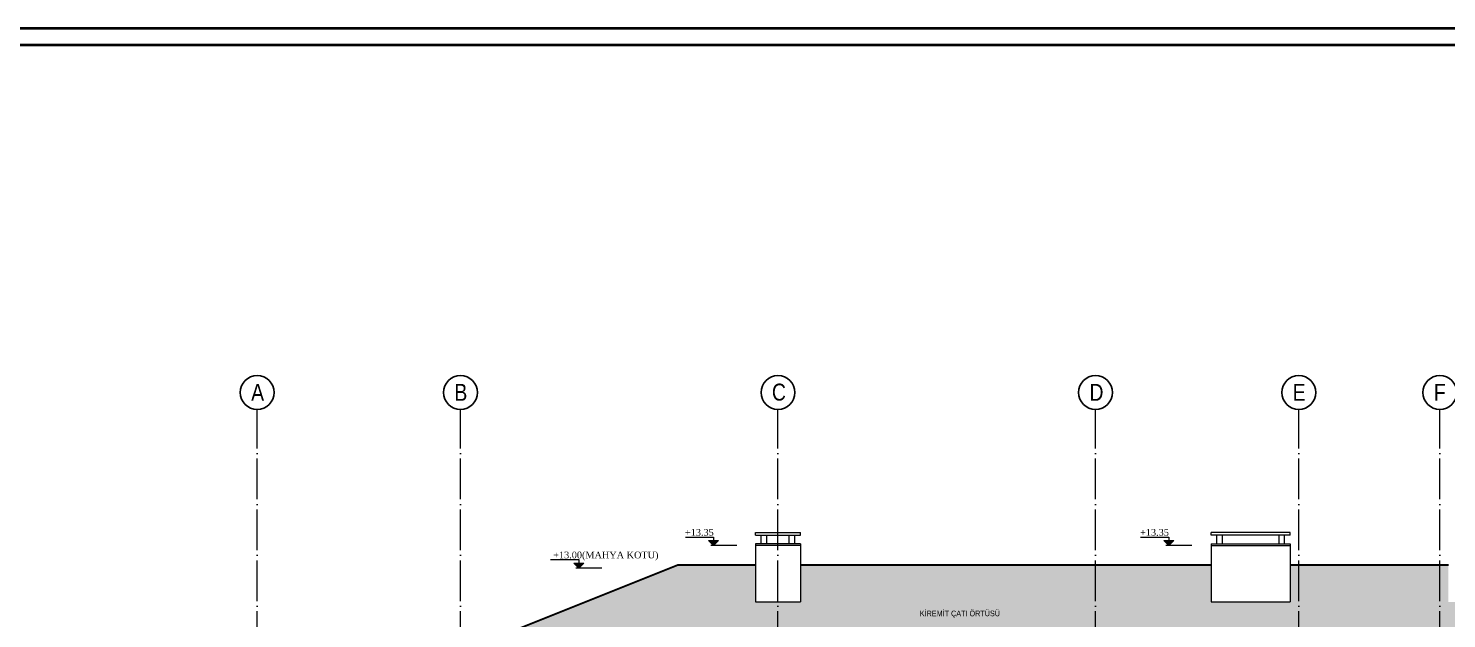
# Model space of a CAD drawing. Header units: millimetres. Extents: x 11587 to 81192, y -36083 to -25300.
# Drawn here: x 48921 to 51434, y -26345 to -25300 of the extents above; entities that cross this region are included whole.
import ezdxf

# ---------------------------------------------------------------- set-up
doc = ezdxf.new("R2010")
doc.units = ezdxf.units.MM
doc.linetypes.add('AKS', pattern=[30, 24, -3, 0, -3])
for name, color, linetype, lineweight in [('rtm-aks balon', 20, 'Continuous', 25), ('rtm-aks balon yazı', 7, 'Continuous', 20), ('rtm-aks yeni', 7, 'AKS', 20), ('rtm-antet-02', 140, 'Continuous', 40), ('rtm-cephe-03', 241, 'Continuous', 30), ('rtm-cephe-04', 33, 'Continuous', 25), ('rtm-kesit katmanı-05', 153, 'Continuous', 20), ('rtm-mhl-yazı-malzeme', 253, 'Continuous', 13), ('rtm-sembol kot yazı', 7, 'Continuous', 20), ('rtm-symbol lvl', 242, 'Continuous', 20)]:
    doc.layers.add(name, color=color, linetype=linetype, lineweight=lineweight)
doc.styles.add('AKSYAZI', font='ARIALN.TTF')
doc.styles.get("Standard").update_dxf_attribs({"font": 'arial.ttf'})
doc.styles.add('VAZ-OLCU', font='times.ttf', dxfattribs={"height": 60})

msp = doc.modelspace()

# ---------------------------------------------------------------- hatches: boundary and pattern name
at = {"layer": 'rtm-cephe-04'}
h = msp.add_hatch(dxfattribs=at)
h.set_pattern_fill('AR-RSHKE', color=256, scale=0.15, style=0)
h.set_pattern_definition([(0, (6000, -2946.85), (97.155, 45.72), [22.86, -19.05, 26.67, -11.43, 34.29, -15.24]), (0, (6022.86, -2944.947), (97.155, 45.72), [19.05, -72.39, 15.24, -22.86]), (0, (6068.58, -2949.71), (97.155, 45.72), [11.43, -118.11]), (90, (6000, -2946.852), (-32.385, 45.72), [43.815, -139.065]), (90, (6022.86, -2946.852), (-32.385, 45.72), [42.8625, -140.0175]), (90, (6041.91, -2946.852), (-32.385, 45.72), [40.005, -142.875]), (90, (6068.58, -2949.71), (-32.385, 45.72), [43.815, -139.065]), (90, (6080.01, -2949.71), (-32.385, 45.72), [43.815, -139.065]), (90, (6114.3, -2946.852), (-32.385, 45.72), [41.91, -140.97])])
h.paths.add_polyline_path([(50289.09, -26249.14), (50289.09, -26315.03), (50209.09, -26315.03), (50209.09, -26249.14), (50071.59, -26249.14), (49616.97, -26430.99), (53891.22, -26430.99), (53436.59, -26249.14), (53299.09, -26249.14), (53299.09, -26315.03), (53219.09, -26315.03), (53219.09, -26249.14), (52486.59, -26249.14), (52486.59, -26315.03), (52201.59, -26315.03), (52201.59, -26249.14), (51551.59, -26249.14), (51551.59, -26315.03), (51436.59, -26315.03), (51436.59, -26249.14), (51156.59, -26249.14), (51156.59, -26315.03), (51016.59, -26315.03), (51016.59, -26249.14)])
at = {"layer": 'rtm-symbol lvl'}
for points in [[(50143.9, -26206.19), (50135.06, -26215.03), (50126.22, -26206.19)], [(50143.9, -26206.19), (50135.06, -26215.03), (50126.22, -26206.19)], [(50950.17, -26206.19), (50941.33, -26215.03), (50932.49, -26206.19)], [(50950.17, -26206.19), (50941.33, -26215.03), (50932.49, -26206.19)], [(49905.06, -26246.19), (49896.22, -26255.03), (49887.38, -26246.19)], [(49905.06, -26246.19), (49896.22, -26255.03), (49887.38, -26246.19)]]:
    msp.add_hatch(color=256, dxfattribs=at).paths.add_polyline_path(points)

# ---------------------------------------------------------------- linework, layer by layer
at = {"layer": 'rtm-aks balon'}
for centre in [(49326.59, -25944.16), (49686.59, -25944.16), (50249.09, -25944.16), (50811.59, -25944.16), (51171.59, -25944.16), (51421.59, -25944.16)]:
    msp.add_circle(centre, 30, dxfattribs=at)
at = {"layer": 'rtm-aks yeni', "ltscale": 3}
for p, q in [((49326.59, -27755.03), (49326.59, -25974.16)), ((49686.59, -27755.03), (49686.59, -25974.16)), ((50249.09, -27755.03), (50249.09, -25974.16)), ((50811.59, -27755.03), (50811.59, -25974.16)), ((51171.59, -27755.03), (51171.59, -25974.16)), ((51421.59, -27755.03), (51421.59, -25974.16))]:
    msp.add_line(p, q, dxfattribs=at)
at = {"layer": 'rtm-antet-02'}
msp.add_lwpolyline([(48726.59, -25299.55), (48726.59, -28299.55), (57226.59, -28299.55), (57226.59, -25299.55), (48726.59, -25299.55)], dxfattribs=at)
msp.add_lwpolyline([(48756.59, -25329.55), (48756.59, -28269.55), (57196.59, -28269.55), (57196.59, -25329.55)], close=True, dxfattribs=at)
at = {"layer": 'rtm-cephe-03'}
for points in [[(49616.97, -26430.99), (50071.59, -26249.14), (50209.09, -26249.14)], [(50289.09, -26249.14), (51016.59, -26249.14)], [(51156.59, -26249.14), (51436.59, -26249.14)]]:
    msp.add_lwpolyline(points, dxfattribs=at)
at = {"layer": 'rtm-kesit katmanı-05'}
for points in [[(50209.09, -26192.03), (50289.09, -26192.03)], [(50209.09, -26197.03), (50209.09, -26192.03)], [(50209.09, -26197.03), (50289.09, -26197.03)], [(50219.09, -26212.03), (50219.09, -26197.03)], [(50229.09, -26212.03), (50229.09, -26197.03)], [(50269.09, -26212.03), (50269.09, -26197.03)], [(50279.09, -26212.03), (50279.09, -26197.03)], [(50289.09, -26197.03), (50289.09, -26192.03)], [(51156.59, -26192.03), (51016.59, -26192.03)], [(51016.59, -26197.03), (51016.59, -26192.03)], [(51156.59, -26197.03), (51016.59, -26197.03)], [(51026.59, -26212.03), (51026.59, -26197.03)], [(51036.59, -26212.03), (51036.59, -26197.03)], [(51136.59, -26212.03), (51136.59, -26197.03)], [(51146.59, -26212.03), (51146.59, -26197.03)], [(51156.59, -26197.03), (51156.59, -26192.03)], [(50209.09, -26212.03), (50209.09, -26315.03)], [(50289.09, -26212.03), (50209.09, -26212.03)], [(50289.09, -26215.03), (50209.09, -26215.03)], [(50289.09, -26212.03), (50289.09, -26315.03)], [(51016.59, -26212.03), (51016.59, -26315.03)], [(51016.59, -26212.03), (51156.59, -26212.03)], [(51016.59, -26215.03), (51156.59, -26215.03)], [(51156.59, -26212.03), (51156.59, -26315.03)], [(50209.09, -26315.03), (50289.09, -26315.03)], [(51016.59, -26315.03), (51156.59, -26315.03)]]:
    msp.add_lwpolyline(points, dxfattribs=at)
at = {"layer": 'rtm-symbol lvl'}
for p, q in [((50175.9, -26215.03), (50130.11, -26215.03)), ((50982.17, -26215.03), (50936.37, -26215.03)), ((49937.06, -26255.03), (49891.27, -26255.03))]:
    msp.add_line(p, q, dxfattribs=at)
for points in [[(50085.06, -26200.03), (50135.06, -26200.03), (50135.06, -26215.03)], [(50891.33, -26200.03), (50941.33, -26200.03), (50941.33, -26215.03)], [(49846.22, -26240.03), (49896.22, -26240.03), (49896.22, -26255.03)]]:
    msp.add_lwpolyline(points, dxfattribs=at)
for points in [[(50143.9, -26206.19), (50135.06, -26215.03), (50126.22, -26206.19)], [(50143.9, -26206.19), (50135.06, -26215.03), (50126.22, -26206.19)], [(50950.17, -26206.19), (50941.33, -26215.03), (50932.49, -26206.19)], [(50950.17, -26206.19), (50941.33, -26215.03), (50932.49, -26206.19)], [(49905.06, -26246.19), (49896.22, -26255.03), (49887.38, -26246.19)], [(49905.06, -26246.19), (49896.22, -26255.03), (49887.38, -26246.19)]]:
    msp.add_lwpolyline(points, close=True, dxfattribs=at)

# ---------------------------------------------------------------- texts
at = {"layer": 'rtm-aks balon yazı', "char_height": 30, "width": 27.7214, "attachment_point": 7, "style": 'AKSYAZI'}
for s, insert in [('A', (49315.85, -25958.93)), ('B', (49675.85, -25958.93)), ('C', (50238.35, -25958.93)), ('D', (50800.85, -25958.93)), ('E', (51160.85, -25958.93)), ('F', (51410.85, -25958.93))]:
    msp.add_mtext(s, dxfattribs=dict(at, insert=insert))
at = {"layer": 'rtm-mhl-yazı-malzeme', "width": 0.8}
msp.add_text('KİREMİT ÇATI ÖRTÜSÜ ', height=10, dxfattribs=at).set_placement((50500.22, -26340.31))
at = {"layer": 'rtm-sembol kot yazı', "style": 'VAZ-OLCU'}
for s, p in [('+13.35', (50084.27, -26197.83, -106)), ('+13.35', (50890.54, -26197.83, -106)), ('+13.00(MAHYA KOTU)', (49850.93, -26237.83, -106))]:
    msp.add_text(s, height=12, dxfattribs=at).set_placement(p)

doc.saveas('drawing.dxf')
